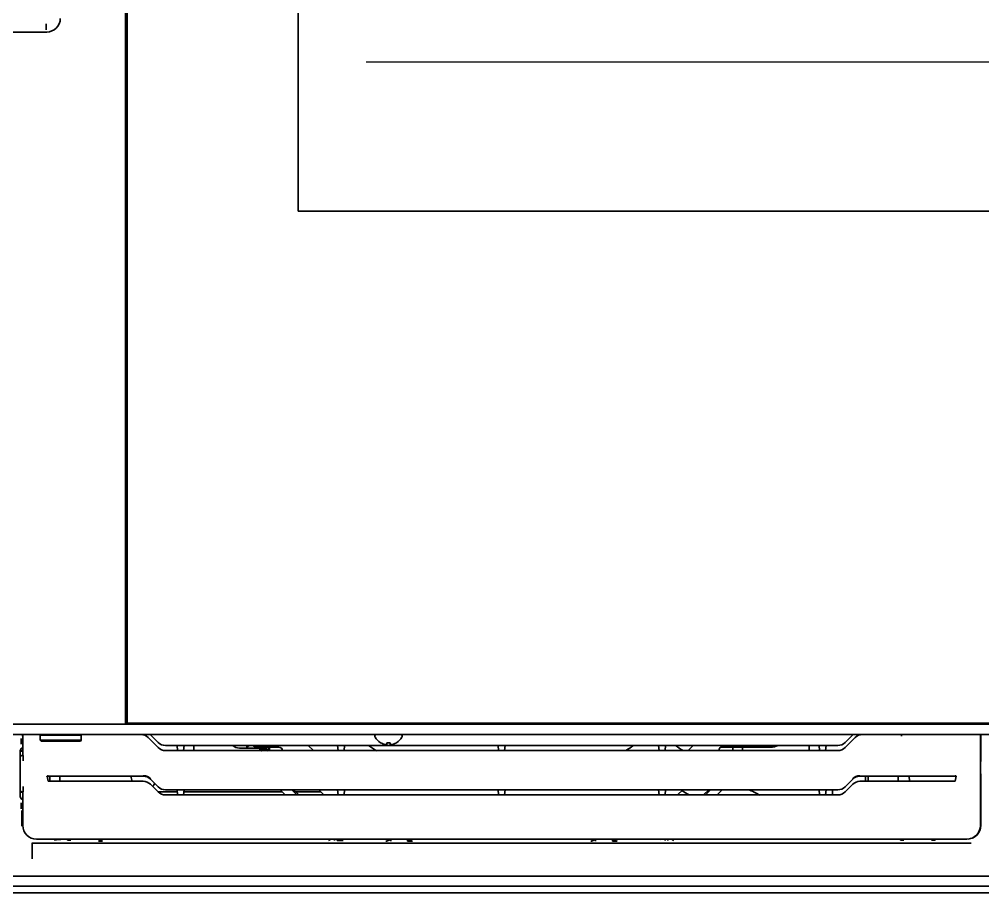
# Model space of a CAD drawing. Header units: inches. Extents: x 90 to 4161, y -506 to 3104.
# Drawn here: x 2417.8 to 2699.9, y 1200.4 to 1456.3 of the extents above; entities that cross this region are included whole.
import ezdxf

# ---------------------------------------------------------------- set-up
doc = ezdxf.new("R2010")
doc.units = ezdxf.units.IN
doc.layers.add('1', color=7, linetype='Continuous', true_color=0xffffff)
doc.layers.add('4', color=7, linetype='Continuous', true_color=0xffffff)

msp = doc.modelspace()

# ---------------------------------------------------------------- linework, layer by layer
at = {"color": 2}
msp.add_line((2519.39, 1443.76), (2732.39, 1443.76), dxfattribs=at)
at = {"layer": '1', "color": 7, "linetype": 'Continuous', "lineweight": 35}
for p, q in [((2448.89, 1933.26), (2448.89, 1249.76)), ((2449.39, 1933.01), (2449.39, 1250.01)), ((2499.39, 1833.01), (2499.39, 1400.01)), ((2378.79, 1452.51), (2425.78, 1452.51)), ((2499.39, 1400.01), (2752.39, 1400.01)), ((2449.39, 1250.01), (2802.39, 1250.01)), ((2449.89, 1250.01), (2449.89, 1249.76)), ((2450.29, 1249.76), (2450.29, 1250.01)), ((2510.29, 1249.76), (2510.29, 1250.01)), ((2253.89, 1249.76), (2433.06, 1249.76)), ((2433.06, 1249.76), (2253.89, 1249.76)), ((2433.06, 1249.76), (2434.48, 1249.76)), ((2434.48, 1249.76), (2433.06, 1249.76)), ((2434.48, 1249.76), (2448.23, 1249.76)), ((2448.23, 1249.76), (2434.48, 1249.76)), ((2448.23, 1249.76), (2448.94, 1249.76)), ((2448.94, 1249.76), (2802.84, 1249.76)), ((2253.89, 1246.76), (2433.06, 1246.76)), ((2418.82, 1246.76), (2418.82, 1241.01)), ((2424.14, 1246.76), (2423.89, 1246.51)), ((2423.89, 1246.51), (2435.89, 1246.51)), ((2423.89, 1246.51), (2423.89, 1245.01)), ((2435.89, 1245.01), (2423.89, 1245.01)), ((2423.89, 1245.01), (2424.14, 1244.76)), ((2435.64, 1244.76), (2424.14, 1244.76)), ((2434.48, 1246.76), (2433.06, 1246.76)), ((2434.48, 1246.76), (2448.23, 1246.76)), ((2435.89, 1246.51), (2435.64, 1246.76)), ((2435.64, 1244.76), (2435.89, 1245.01)), ((2453.36, 1246.72), (2435.68, 1246.72)), ((2435.89, 1245.01), (2435.89, 1246.51)), ((2440.04, 1246.72), (2440.04, 1246.76)), ((2448.94, 1246.76), (2448.23, 1246.76)), ((2448.94, 1246.76), (2802.84, 1246.76)), ((2458.44, 1242.89), (2455.49, 1245.84)), ((2458.44, 1244.39), (2456.19, 1246.63)), ((2521.89, 1246.36), (2521.89, 1246.16)), ((2529.89, 1246.16), (2529.89, 1246.36)), ((2661.84, 1246.63), (2659.59, 1244.39)), ((2662.55, 1245.84), (2659.59, 1242.89)), ((2676.17, 1246.72), (2664.67, 1246.72)), ((2671.04, 1246.72), (2671.04, 1246.76)), ((2671.44, 1246.76), (2671.44, 1246.72)), ((2675.11, 1246.72), (2675.11, 1246.76)), ((2699.22, 1220.06), (2699.22, 1246.76)), ((2418.82, 1241.86), (2418.03, 1241.86)), ((2418.05, 1241.95), (2418.82, 1241.95)), ((2463.74, 1243.51), (2460.56, 1243.51)), ((2464.14, 1242.01), (2460.56, 1242.01)), ((2466.29, 1243.51), (2463.74, 1243.51)), ((2464.14, 1242.01), (2463.99, 1243.47)), ((2465.89, 1242.01), (2464.14, 1242.01)), ((2466.04, 1243.47), (2465.89, 1242.01)), ((2511.14, 1242.01), (2465.89, 1242.01)), ((2510.74, 1243.51), (2466.29, 1243.51)), ((2493.82, 1242.97), (2487.5, 1242.97)), ((2502.39, 1243.51), (2503.89, 1242.01)), ((2513.29, 1243.51), (2510.74, 1243.51)), ((2511.14, 1242.01), (2510.99, 1243.47)), ((2512.89, 1242.01), (2511.14, 1242.01)), ((2513.04, 1243.47), (2512.89, 1242.01)), ((2558.14, 1242.01), (2512.89, 1242.01)), ((2557.74, 1243.51), (2513.29, 1243.51)), ((2523.59, 1244.28), (2523.59, 1244.32)), ((2528.19, 1244.32), (2528.19, 1244.28)), ((2560.29, 1243.51), (2557.74, 1243.51)), ((2558.14, 1242.01), (2557.99, 1243.47)), ((2559.89, 1242.01), (2558.14, 1242.01)), ((2560.04, 1243.47), (2559.89, 1242.01)), ((2605.14, 1242.01), (2559.89, 1242.01)), ((2604.74, 1243.51), (2560.29, 1243.51)), ((2595.89, 1242.01), (2595.89, 1242.31)), ((2607.29, 1243.51), (2604.74, 1243.51)), ((2605.14, 1242.01), (2604.99, 1243.47)), ((2606.89, 1242.01), (2605.14, 1242.01)), ((2607.04, 1243.47), (2606.89, 1242.01)), ((2652.14, 1242.01), (2606.89, 1242.01)), ((2651.74, 1243.51), (2607.29, 1243.51)), ((2613.65, 1242.01), (2615.15, 1243.51)), ((2622.73, 1242.01), (2622.73, 1242.47)), ((2623.23, 1242.97), (2637.73, 1242.97)), ((2654.29, 1243.51), (2651.74, 1243.51)), ((2652.14, 1242.01), (2651.99, 1243.47)), ((2653.89, 1242.01), (2652.14, 1242.01)), ((2654.04, 1243.47), (2653.89, 1242.01)), ((2657.47, 1242.01), (2653.89, 1242.01)), ((2657.47, 1243.51), (2654.29, 1243.51)), ((2417.99, 1240.51), (2418.33, 1240.51)), ((2426.18, 1233.09), (2425.89, 1234.47)), ((2454.07, 1234.51), (2425.93, 1234.51)), ((2458.44, 1231.39), (2456.19, 1233.63)), ((2661.84, 1233.63), (2659.59, 1231.39)), ((2692.11, 1234.51), (2663.96, 1234.51)), ((2665.61, 1234.51), (2665.61, 1233.01)), ((2666.41, 1234.51), (2666.41, 1233.01)), ((2675.11, 1233.01), (2675.11, 1234.51)), ((2678.45, 1233.01), (2678.42, 1234.51)), ((2692.14, 1234.47), (2691.85, 1233.09)), ((2454.07, 1233.01), (2426.68, 1233.01)), ((2458.44, 1229.89), (2456.19, 1232.13)), ((2463.74, 1230.51), (2460.56, 1230.51)), ((2466.29, 1230.51), (2463.74, 1230.51)), ((2464.14, 1229.01), (2463.99, 1230.47)), ((2466.04, 1230.47), (2465.89, 1229.01)), ((2510.74, 1230.51), (2466.29, 1230.51)), ((2505.49, 1230.51), (2506.99, 1229.01)), ((2513.29, 1230.51), (2510.74, 1230.51)), ((2511.14, 1229.01), (2510.99, 1230.47)), ((2513.04, 1230.47), (2512.89, 1229.01)), ((2557.74, 1230.51), (2513.29, 1230.51)), ((2515.6, 1230.51), (2515.59, 1230.51)), ((2515.6, 1230.51), (2557.76, 1230.51)), ((2523.47, 1230.51), (2523.47, 1230.51)), ((2524.39, 1230.51), (2524.39, 1230.51)), ((2560.29, 1230.51), (2557.74, 1230.51)), ((2558.14, 1229.01), (2557.99, 1230.47)), ((2560.04, 1230.47), (2559.89, 1229.01)), ((2560.27, 1230.51), (2601.94, 1230.51)), ((2604.74, 1230.51), (2560.29, 1230.51)), ((2571.95, 1230.51), (2571.95, 1230.51)), ((2595.89, 1230.51), (2595.89, 1230.51)), ((2601.95, 1230.51), (2601.94, 1230.51)), ((2607.29, 1230.51), (2604.74, 1230.51)), ((2605.14, 1229.01), (2604.99, 1230.47)), ((2607.04, 1230.47), (2606.89, 1229.01)), ((2651.74, 1230.51), (2607.29, 1230.51)), ((2610.55, 1229.01), (2612.05, 1230.51)), ((2654.29, 1230.51), (2651.74, 1230.51)), ((2652.14, 1229.01), (2651.99, 1230.47)), ((2654.04, 1230.47), (2653.89, 1229.01)), ((2657.47, 1230.51), (2654.29, 1230.51)), ((2655.89, 1230.51), (2655.89, 1229.01)), ((2661.84, 1232.13), (2659.59, 1229.89)), ((2691.35, 1233.01), (2663.96, 1233.01)), ((2418.33, 1230.01), (2417.99, 1230.01)), ((2417.99, 1229.86), (2418.67, 1229.86)), ((2418.82, 1229.51), (2418.82, 1220.06)), ((2458.38, 1229.95), (2464.04, 1229.95)), ((2464.14, 1229.01), (2460.56, 1229.01)), ((2465.89, 1229.01), (2464.14, 1229.01)), ((2511.14, 1229.01), (2465.89, 1229.01)), ((2465.99, 1229.95), (2477.64, 1229.95)), ((2477.64, 1229.95), (2494.74, 1229.95)), ((2498.67, 1229.95), (2506.06, 1229.95)), ((2512.89, 1229.01), (2511.14, 1229.01)), ((2558.14, 1229.01), (2512.89, 1229.01)), ((2559.89, 1229.01), (2558.14, 1229.01)), ((2605.14, 1229.01), (2559.89, 1229.01)), ((2606.89, 1229.01), (2605.14, 1229.01)), ((2652.14, 1229.01), (2606.89, 1229.01)), ((2653.89, 1229.01), (2652.14, 1229.01)), ((2657.47, 1229.01), (2653.89, 1229.01)), ((2699.21, 1227.26), (2699.33, 1227.26)), ((2422.82, 1216.06), (2695.22, 1216.06)), ((2940.39, 1202.26), (2311.39, 1202.26)), ((2934.39, 1200.36), (2317.39, 1200.36))]:
    msp.add_line(p, q, dxfattribs=at)
for centre, radius, start, end in [((2454.07, 1244.51), 3, 45, 48.5909), ((2460.56, 1246.51), 3, 225, 270), ((2522.29, 1246.36), 0.4, 90, 180), ((2522.29, 1246.16), 0.4, 180, 210.3012), ((2526.09, 1248.38), 4.8, 210.3012, 238.6273), ((2525.69, 1248.38), 4.8, 301.3727, 329.6988), ((2529.49, 1246.36), 0.4, 0, 90), ((2529.49, 1246.16), 0.4, 329.6988, 0), ((2657.47, 1246.51), 3, 270, 315), ((2663.96, 1244.51), 3, 131.4091, 135), ((2460.56, 1245.01), 3, 225, 270), ((2487.5, 1244.97), 2, 226.8886, 270), ((2493.82, 1241.97), 1, 2.2894, 90), ((2623.23, 1242.47), 0.5, 90, 180), ((2637.73, 1247.97), 5, 270, 296.8791), ((2657.47, 1245.01), 3, 270, 315), ((2418.32, 1241.01), 0.5, 270, 0), ((2454.07, 1231.51), 3.14, 45, 90), ((2454.07, 1231.51), 3, 45, 90), ((2663.96, 1231.51), 3.14, 90, 135), ((2663.96, 1231.51), 3, 90, 135), ((2454.07, 1230.01), 3, 45, 90), ((2460.56, 1233.51), 3, 225, 270), ((2657.47, 1233.51), 3, 270, 315), ((2663.96, 1230.01), 3, 90, 135), ((2418.32, 1229.51), 0.5, 0, 90), ((2460.56, 1232.01), 3, 225, 270), ((2657.47, 1232.01), 3, 270, 315)]:
    msp.add_arc(centre, radius, start, end, dxfattribs=at)
for centre, major_axis, ratio, start_param, end_param in [((2425.77, 1456.52), (-2.84, 2.84), 0.997265, 2.357564, 3.925621), ((2453.37, 1243.71), (1.2, -2.76), 0.995478, 1.946992, 2.7325), ((2664.66, 1243.71), (-1.2, -2.76), 0.995478, 3.550685, 4.336194), ((2676.16, 1246.27), (0, 0.5), 0.017455, 4.712389, 6.195919), ((2463.74, 1243.47), (0.25, 0), 0.166667, 0.017453, 1.570796), ((2466.29, 1243.47), (0.25, 0), 0.166667, 1.570796, 3.124139), ((2510.74, 1243.47), (0.25, 0), 0.166667, 0.017453, 1.570796), ((2513.29, 1243.47), (0.25, 0), 0.166667, 1.570796, 3.124139), ((2558.82, 1253.51), (44.84, 0), 0.444209, 3.667605, 3.764417), ((2557.74, 1243.47), (0.25, 0), 0.166667, 0.017453, 1.570796), ((2560.29, 1243.47), (0.25, 0), 0.166667, 1.570796, 3.124139), ((2558.82, 1253.51), (44.84, 0), 0.444209, 5.667639, 5.757173), ((2604.74, 1243.47), (0.25, 0), 0.166667, 0.017453, 1.570796), ((2607.29, 1243.47), (0.25, 0), 0.166667, 1.570796, 3.124139), ((2651.74, 1243.47), (0.25, 0), 0.166667, 0.017453, 1.570796), ((2654.29, 1243.47), (0.25, 0), 0.166667, 1.570796, 3.124139), ((2418.83, 1239.01), (0, 2), 0.017455, 4.712389, 6.283185), ((2426.68, 1233.09), (0.5, 0), 0.166667, 3.176499, 4.712389), ((2454.25, 1235.86), (0, 6), 0.642788, 1.797678, 2.065695), ((2691.35, 1233.09), (0.5, 0), 0.166667, 4.712389, 6.248279), ((2418.83, 1231.51), (0, 2), 0.017455, 3.141593, 4.712389), ((2454.25, 1235.86), (0, 6), 0.642788, 3.888899, 4.10184), ((2463.74, 1230.47), (0.25, 0), 0.166667, 0.017453, 1.570796), ((2466.29, 1230.47), (0.25, 0), 0.166667, 1.570796, 3.124139), ((2510.74, 1230.47), (0.25, 0), 0.166667, 0.017453, 1.570796), ((2513.29, 1230.47), (0.25, 0), 0.166667, 1.570796, 3.124139), ((2557.74, 1230.47), (0.25, 0), 0.166667, 0.017453, 1.570796), ((2560.29, 1230.47), (0.25, 0), 0.166667, 1.570796, 3.124139), ((2604.74, 1230.47), (0.25, 0), 0.166667, 0.017453, 1.570796), ((2607.29, 1230.47), (0.25, 0), 0.166667, 1.570796, 3.124139), ((2651.74, 1230.47), (0.25, 0), 0.166667, 0.017453, 1.570796), ((2654.29, 1230.47), (0.25, 0), 0.166667, 1.570796, 3.124139), ((2422.82, 1220.06), (2.83, 2.83), 0.999848, 2.356347, 3.926839), ((2695.22, 1220.06), (-2.83, 2.83), 0.999848, 2.356347, 3.926839)]:
    msp.add_ellipse(centre, major_axis=major_axis, ratio=ratio, start_param=start_param, end_param=end_param, dxfattribs=at)
for points, knots in [([(2425.67, 1454.9), (2425.67, 1454.82), (2425.68, 1454.75), (2425.68, 1454.6), (2425.68, 1454.53), (2425.68, 1454.46)], [0, 0, 0, 0, 0.5, 0.5, 1, 1, 1, 1]), ([(2523.59, 1244.32), (2523.79, 1244.19), (2524, 1244.08), (2524.33, 1243.95), (2524.44, 1243.9), (2524.66, 1243.83), (2524.78, 1243.8), (2524.89, 1243.77)], [0, 0, 0, 0, 0.5, 0.5, 0.75, 0.75, 1, 1, 1, 1]), ([(2526.39, 1244.32), (2526.39, 1244.19), (2526.39, 1244.08), (2526.39, 1243.95), (2526.39, 1243.9), (2526.39, 1243.83), (2526.39, 1243.8), (2526.39, 1243.77)], [0, 0, 0, 0, 0.5, 0.5, 0.75, 0.75, 1, 1, 1, 1]), ([(2426.21, 1234.65), (2426.21, 1234.65), (2426.21, 1234.65), (2426.2, 1234.65), (2426.19, 1234.65), (2426.17, 1234.64), (2426.14, 1234.64), (2426.12, 1234.63), (2426.09, 1234.63), (2426.08, 1234.62), (2426.05, 1234.61), (2426.03, 1234.6), (2426, 1234.58), (2425.99, 1234.57), (2425.97, 1234.56), (2425.96, 1234.55), (2425.93, 1234.52), (2425.91, 1234.5), (2425.89, 1234.47), (2425.88, 1234.46), (2425.87, 1234.44), (2425.86, 1234.42), (2425.85, 1234.39), (2425.85, 1234.37), (2425.84, 1234.36), (2425.84, 1234.33), (2425.84, 1234.32), (2425.83, 1234.3), (2425.83, 1234.29), (2425.83, 1234.28), (2425.83, 1234.28), (2425.83, 1234.28), (2425.83, 1234.27)], [0, 0, 0, 0, 0.015625, 0.015625, 0.03125, 0.0625, 0.125, 0.1875, 0.1875, 0.25, 0.25, 0.375, 0.375, 0.4375, 0.4375, 0.5, 0.5, 0.625, 0.625, 0.6875, 0.6875, 0.75, 0.8125, 0.8125, 0.875, 0.875, 0.9375, 0.9375, 0.96875, 0.984375, 0.984375, 1, 1, 1, 1]), ([(2692.2, 1234.27), (2692.2, 1234.28), (2692.2, 1234.28), (2692.2, 1234.28), (2692.2, 1234.29), (2692.2, 1234.32), (2692.19, 1234.35), (2692.19, 1234.37), (2692.18, 1234.39), (2692.17, 1234.41), (2692.16, 1234.44), (2692.15, 1234.46), (2692.13, 1234.49), (2692.12, 1234.5), (2692.1, 1234.52), (2692.09, 1234.53), (2692.07, 1234.56), (2692.05, 1234.57), (2692.01, 1234.6), (2691.98, 1234.61), (2691.95, 1234.62), (2691.94, 1234.63), (2691.91, 1234.63), (2691.9, 1234.64), (2691.88, 1234.64), (2691.87, 1234.64), (2691.85, 1234.64), (2691.84, 1234.65), (2691.83, 1234.65), (2691.82, 1234.65), (2691.82, 1234.65), (2691.82, 1234.65)], [0, 0, 0, 0, 0.015625, 0.015625, 0.03125, 0.0625, 0.125, 0.1875, 0.1875, 0.25, 0.25, 0.375, 0.375, 0.4375, 0.4375, 0.5, 0.5, 0.625, 0.625, 0.75, 0.75, 0.8125, 0.8125, 0.875, 0.875, 0.9375, 0.9375, 0.96875, 0.984375, 0.984375, 1, 1, 1, 1])]:
    msp.add_open_spline(points, degree=3, knots=knots, dxfattribs=at)
for points, degree in [([(2425.68, 1454.46), (2425.68, 1453.15)], 1), ([(2524.89, 1243.77), (2524.91, 1243.76), (2524.96, 1243.76), (2525.03, 1243.75), (2525.11, 1243.75), (2525.18, 1243.75), (2525.25, 1243.75), (2525.32, 1243.76), (2525.37, 1243.76), (2525.39, 1243.77)], 3), ([(2525.39, 1243.77), (2525.39, 1243.78), (2525.39, 1243.81), (2525.39, 1243.86), (2525.39, 1243.92), (2525.39, 1243.98), (2525.39, 1244.04), (2525.39, 1244.12), (2525.39, 1244.21), (2525.39, 1244.28), (2525.39, 1244.32)], 3), ([(2525.39, 1244.32), (2525.56, 1244.29), (2525.89, 1244.27), (2526.22, 1244.29), (2526.39, 1244.32)], 3), ([(2526.39, 1243.77), (2526.42, 1243.76), (2526.47, 1243.76), (2526.54, 1243.75), (2526.61, 1243.75), (2526.68, 1243.75), (2526.75, 1243.75), (2526.82, 1243.76), (2526.87, 1243.76), (2526.89, 1243.77)], 3), ([(2526.89, 1243.77), (2526.95, 1243.78), (2527.05, 1243.81), (2527.21, 1243.86), (2527.37, 1243.92), (2527.53, 1243.98), (2527.68, 1244.04), (2527.84, 1244.12), (2528, 1244.21), (2528.13, 1244.28), (2528.19, 1244.32)], 3), ([(2612.14, 1242), (2611.41, 1242.48), (2610.69, 1242.96), (2609.97, 1243.45)], 3), ([(2611.84, 1230.29), (2612.52, 1229.86), (2613.21, 1229.44), (2613.9, 1229.01)], 3), ([(2634.66, 1228.98), (2633.68, 1229.46), (2632.7, 1229.95), (2631.73, 1230.44)], 3)]:
    msp.add_open_spline(points, degree=degree, dxfattribs=at)
at = {"layer": '4', "color": 7, "linetype": 'Continuous', "lineweight": 35}
for p, q in [((2418.7, 1246.76), (2418.7, 1246.5)), ((2449.12, 1246.76), (2449.12, 1246.72)), ((2668.91, 1246.72), (2668.91, 1246.76)), ((2699.33, 1238.9), (2699.33, 1246.76)), ((2418.28, 1242.66), (2418.05, 1241.95)), ((2468.91, 1242.01), (2468.91, 1243.51)), ((2482.26, 1242.76), (2487.75, 1242.76)), ((2488.25, 1242.26), (2488.25, 1242.01)), ((2491.03, 1242.97), (2491.03, 1242.01)), ((2626.75, 1242.01), (2626.75, 1242.97)), ((2629.53, 1242.01), (2629.53, 1242.97)), ((2649.12, 1243.51), (2649.12, 1242.01)), ((2417.99, 1230.56), (2417.99, 1239.96)), ((2426.7, 1233.01), (2426.7, 1234.51)), ((2429.63, 1234.51), (2429.63, 1233.01)), ((2699.33, 1220.07), (2699.33, 1235.12)), ((2495.67, 1229.01), (2494.17, 1230.51)), ((2497.59, 1230.51), (2499.09, 1229.01)), ((2499.61, 1229.01), (2498.11, 1230.51)), ((2619.67, 1230.51), (2618.17, 1229.01)), ((2618.69, 1229.01), (2620.19, 1230.51)), ((2623.61, 1230.51), (2622.11, 1229.01)), ((2418.05, 1228.57), (2418.28, 1227.87)), ((2418.53, 1219.9), (2418.53, 1224.46)), ((2421.51, 1214.59), (2421.51, 1211.04)), ((2421.53, 1214.9), (2696.51, 1214.9)), ((2431.86, 1215.76), (2431.86, 1216.06)), ((2441.92, 1216.06), (2441.92, 1215.76)), ((2510.1, 1216.06), (2510.1, 1215.66)), ((2510.88, 1216.06), (2510.88, 1215.66)), ((2512.04, 1216.06), (2512.25, 1215.85)), ((2526.54, 1215.96), (2526.54, 1215.46)), ((2531.49, 1215.96), (2531.49, 1215.46)), ((2586.54, 1215.46), (2586.54, 1215.96)), ((2591.49, 1215.46), (2591.49, 1215.96)), ((2605.53, 1215.85), (2605.74, 1216.06)), ((2606.9, 1216.06), (2606.9, 1215.66)), ((2607.68, 1216.06), (2607.68, 1215.66)), ((2675.83, 1215.79), (2675.83, 1216.06)), ((2685.95, 1216.06), (2685.95, 1215.79)), ((2313.14, 1205.26), (2938.64, 1205.26))]:
    msp.add_line(p, q, dxfattribs=at)
for centre, major_axis, ratio, start_param, end_param in [((2418.34, 1243.85), (0, 1.75), 0.034921, 0.087266, 1.570796), ((2419.45, 1246.5), (0.279, 0.7), 0.995592, 1.95209, 2.513689), ((2418.06, 1239.96), (0, 2), 0.034921, 0.10472, 1.570796), ((2419.03, 1242.65), (0.75, 0), 0.105104, 1.863143, 3.106686), ((2482.26, 1245.76), (-2.12, -2.12), 0.998783, 0.060674, 0.784789), ((2484.19, 1243.98), (0.291, 0.962), 0.939005, 3.453387, 4.504847), ((2487.75, 1242.26), (-0.354, -0.354), 0.998783, 2.356803, 3.926382), ((2487.98, 1242.53), (0.496, -0.065), 0.965919, 0.13524, 1.300613), ((2488.52, 1243.47), (0, 1.5), 0.034921, 2.249931, 3.054326), ((2490.76, 1243.47), (0, 1.5), 0.034921, 3.228859, 4.373889), ((2698.83, 1238.9), (-0.354, 0.354), 0.998783, 3.233805, 3.926382), ((2698.83, 1235.12), (0.354, 0.354), 0.998783, 5.498396, 6.190973), ((2418.06, 1230.56), (0, 2), 0.034921, 1.570796, 3.036873), ((2419.03, 1227.87), (0.75, 0), 0.105104, 3.176499, 4.420042), ((2418.34, 1226.68), (0, 1.75), 0.034921, 1.570796, 3.054326), ((2695.33, 1220.07), (-2.83, 2.83), 0.998783, 2.425448, 3.926382), ((2427.93, 1215.97), (2, 0), 0.034921, 4.712389, 6.248279), ((2440.93, 1215.51), (1.25, 0), 0.034921, 4.712389, 6.248279), ((2508.29, 1216.2), (-0.191, -0.462), 0.995862, 0.394167, 1.674009), ((2510.84, 1215.71), (-1.77, 0), 0.024678, 1.595499, 3.131389), ((2609.49, 1216.2), (0.191, -0.462), 0.995862, 4.609177, 5.889018)]:
    msp.add_ellipse(centre, major_axis=major_axis, ratio=ratio, start_param=start_param, end_param=end_param, dxfattribs=at)
for points, knots in [([(2488.89, 1242.97), (2488.89, 1242.97), (2488.89, 1242.97), (2488.88, 1242.96), (2488.88, 1242.96), (2488.87, 1242.95), (2488.86, 1242.94), (2488.85, 1242.94), (2488.85, 1242.93), (2488.84, 1242.92), (2488.83, 1242.91), (2488.83, 1242.91), (2488.82, 1242.9), (2488.81, 1242.89), (2488.8, 1242.89), (2488.8, 1242.88), (2488.79, 1242.87), (2488.78, 1242.87), (2488.77, 1242.86), (2488.77, 1242.85), (2488.76, 1242.85), (2488.74, 1242.83), (2488.72, 1242.81), (2488.7, 1242.79), (2488.67, 1242.76), (2488.64, 1242.73), (2488.62, 1242.71), (2488.59, 1242.68), (2488.57, 1242.65), (2488.55, 1242.63), (2488.54, 1242.62), (2488.53, 1242.61), (2488.53, 1242.6), (2488.52, 1242.59), (2488.52, 1242.58), (2488.51, 1242.58), (2488.51, 1242.57), (2488.5, 1242.56), (2488.5, 1242.56), (2488.5, 1242.55), (2488.49, 1242.55), (2488.49, 1242.54), (2488.49, 1242.54), (2488.49, 1242.54), (2488.49, 1242.53), (2488.49, 1242.53), (2488.48, 1242.53), (2488.48, 1242.53), (2488.48, 1242.53), (2488.48, 1242.52), (2488.48, 1242.52), (2488.48, 1242.52), (2488.48, 1242.52), (2488.48, 1242.52), (2488.48, 1242.52), (2488.48, 1242.52), (2488.48, 1242.52), (2488.48, 1242.53), (2488.48, 1242.53), (2488.48, 1242.53), (2488.48, 1242.53), (2488.48, 1242.53)], [0, 0, 0, 0, 0.003801, 0.013771, 0.023792, 0.033868, 0.044001, 0.054195, 0.064452, 0.074776, 0.08517, 0.095636, 0.106177, 0.116796, 0.127497, 0.138281, 0.149153, 0.160114, 0.171169, 0.182319, 0.193568, 0.204919, 0.24525, 0.288138, 0.333652, 0.38185, 0.432789, 0.486526, 0.54313, 0.602678, 0.627146, 0.650768, 0.67355, 0.695498, 0.716618, 0.736919, 0.756406, 0.775088, 0.792971, 0.810064, 0.826372, 0.841904, 0.856667, 0.870667, 0.883911, 0.896406, 0.908159, 0.919177, 0.929465, 0.939032, 0.947883, 0.956027, 0.963472, 0.970228, 0.976307, 0.981723, 0.986496, 0.990656, 0.994244, 0.997324, 1, 1, 1, 1]), ([(2488.62, 1241.81), (2488.62, 1241.81), (2488.62, 1241.82), (2488.62, 1241.84), (2488.62, 1241.85), (2488.63, 1241.87), (2488.63, 1241.88), (2488.63, 1241.9), (2488.63, 1241.91), (2488.64, 1241.93), (2488.64, 1241.95), (2488.64, 1241.96), (2488.65, 1241.98), (2488.65, 1241.99), (2488.66, 1242.01), (2488.66, 1242.02), (2488.67, 1242.04), (2488.67, 1242.05), (2488.68, 1242.07), (2488.68, 1242.08), (2488.69, 1242.1), (2488.69, 1242.11), (2488.7, 1242.13), (2488.71, 1242.14), (2488.71, 1242.15), (2488.72, 1242.17), (2488.73, 1242.18), (2488.74, 1242.2), (2488.74, 1242.21), (2488.75, 1242.23), (2488.76, 1242.24), (2488.77, 1242.25), (2488.78, 1242.27), (2488.79, 1242.28), (2488.79, 1242.3), (2488.8, 1242.31), (2488.81, 1242.32), (2488.82, 1242.34), (2488.83, 1242.35), (2488.84, 1242.36), (2488.86, 1242.38), (2488.87, 1242.39), (2488.88, 1242.4), (2488.89, 1242.41), (2488.9, 1242.43), (2488.91, 1242.44), (2488.92, 1242.45), (2488.94, 1242.46), (2488.95, 1242.47), (2488.96, 1242.48), (2488.97, 1242.5), (2488.99, 1242.51), (2489, 1242.52), (2489.01, 1242.53), (2489.03, 1242.54), (2489.04, 1242.55), (2489.06, 1242.56), (2489.07, 1242.57), (2489.09, 1242.58), (2489.11, 1242.59), (2489.13, 1242.6), (2489.14, 1242.62), (2489.16, 1242.63), (2489.18, 1242.64), (2489.2, 1242.65), (2489.22, 1242.66), (2489.25, 1242.66), (2489.27, 1242.67), (2489.29, 1242.68), (2489.31, 1242.69), (2489.34, 1242.7), (2489.36, 1242.7), (2489.39, 1242.71), (2489.41, 1242.72), (2489.44, 1242.72), (2489.47, 1242.73), (2489.49, 1242.73), (2489.52, 1242.74), (2489.55, 1242.74), (2489.58, 1242.74), (2489.6, 1242.74), (2489.61, 1242.74)], [0, 0, 0, 0, 0.010056, 0.020142, 0.030258, 0.040404, 0.05058, 0.060785, 0.071022, 0.081288, 0.091585, 0.101913, 0.112272, 0.122662, 0.133083, 0.143536, 0.154019, 0.164534, 0.175081, 0.18566, 0.196271, 0.206913, 0.217588, 0.228296, 0.239035, 0.249807, 0.260612, 0.27145, 0.28232, 0.293224, 0.30416, 0.31513, 0.326134, 0.33717, 0.348241, 0.359345, 0.370483, 0.381655, 0.39286, 0.4041, 0.415375, 0.426683, 0.438026, 0.449404, 0.460816, 0.472263, 0.483745, 0.495262, 0.505713, 0.516467, 0.527522, 0.53888, 0.55054, 0.562502, 0.574767, 0.587335, 0.600205, 0.613377, 0.626853, 0.640631, 0.654712, 0.669096, 0.683784, 0.698774, 0.714067, 0.729663, 0.745562, 0.761765, 0.778271, 0.79508, 0.812192, 0.829607, 0.847326, 0.865349, 0.883674, 0.902303, 0.921236, 0.940471, 0.960011, 0.979854, 1, 1, 1, 1]), ([(2489.38, 1242.01), (2489.39, 1242.17), (2489.42, 1242.31), (2489.49, 1242.6), (2489.55, 1242.72), (2489.61, 1242.74)], [0, 0, 0, 0, 0.387278, 0.387278, 1, 1, 1, 1]), ([(2490.66, 1241.81), (2490.64, 1242.06), (2490.53, 1242.29), (2490.16, 1242.63), (2489.92, 1242.74), (2489.68, 1242.74)], [0, 0, 0, 0, 0.499588, 0.499588, 1, 1, 1, 1]), ([(2489.9, 1242.01), (2489.9, 1242.02), (2489.9, 1242.02), (2489.9, 1242.04), (2489.9, 1242.05), (2489.9, 1242.07), (2489.89, 1242.08), (2489.89, 1242.1), (2489.89, 1242.11), (2489.89, 1242.13), (2489.89, 1242.14), (2489.89, 1242.16), (2489.88, 1242.17), (2489.88, 1242.19), (2489.88, 1242.2), (2489.88, 1242.22), (2489.88, 1242.23), (2489.87, 1242.24), (2489.87, 1242.26), (2489.87, 1242.27), (2489.87, 1242.29), (2489.86, 1242.3), (2489.86, 1242.31), (2489.86, 1242.33), (2489.86, 1242.34), (2489.85, 1242.36), (2489.85, 1242.37), (2489.85, 1242.38), (2489.84, 1242.4), (2489.84, 1242.41), (2489.84, 1242.42), (2489.84, 1242.43), (2489.83, 1242.44), (2489.83, 1242.46), (2489.83, 1242.47), (2489.82, 1242.48), (2489.82, 1242.49), (2489.82, 1242.5), (2489.81, 1242.51), (2489.81, 1242.53), (2489.8, 1242.54), (2489.8, 1242.55), (2489.8, 1242.56), (2489.79, 1242.57), (2489.79, 1242.59), (2489.78, 1242.6), (2489.78, 1242.61), (2489.77, 1242.62), (2489.77, 1242.63), (2489.76, 1242.64), (2489.76, 1242.65), (2489.75, 1242.66), (2489.75, 1242.67), (2489.74, 1242.68), (2489.73, 1242.69), (2489.73, 1242.7), (2489.72, 1242.71), (2489.72, 1242.71), (2489.71, 1242.72), (2489.7, 1242.72), (2489.7, 1242.73), (2489.69, 1242.73), (2489.68, 1242.74), (2489.68, 1242.74), (2489.68, 1242.74)], [0, 0, 0, 0, 0.00512, 0.018095, 0.03111, 0.044164, 0.057258, 0.070392, 0.083565, 0.096779, 0.110032, 0.123326, 0.136661, 0.150036, 0.163451, 0.176908, 0.190406, 0.203944, 0.217524, 0.231146, 0.244809, 0.258514, 0.27226, 0.286049, 0.299879, 0.313752, 0.327667, 0.341625, 0.355625, 0.369668, 0.383754, 0.396514, 0.409643, 0.423141, 0.437008, 0.451244, 0.46585, 0.480824, 0.496168, 0.511881, 0.527964, 0.544417, 0.561239, 0.578431, 0.595993, 0.613924, 0.632226, 0.650898, 0.66994, 0.689351, 0.709133, 0.729286, 0.749808, 0.770701, 0.791964, 0.813597, 0.835601, 0.857975, 0.88072, 0.903835, 0.92732, 0.951176, 0.975403, 1, 1, 1, 1]), ([(2421.53, 1214.9), (2421.52, 1214.9), (2421.52, 1214.89), (2421.52, 1214.86), (2421.52, 1214.84), (2421.52, 1214.79), (2421.52, 1214.75), (2421.51, 1214.68), (2421.51, 1214.64), (2421.51, 1214.59)], [0, 0, 0, 0, 0.25, 0.25, 0.5, 0.5, 0.75, 0.75, 1, 1, 1, 1]), ([(2431.86, 1215.76), (2431.86, 1215.76), (2431.87, 1215.76), (2431.9, 1215.75), (2431.92, 1215.75), (2431.97, 1215.75), (2432, 1215.75), (2432.07, 1215.74), (2432.12, 1215.74), (2432.21, 1215.74), (2432.26, 1215.74), (2432.37, 1215.73), (2432.42, 1215.73), (2432.54, 1215.73), (2432.6, 1215.73), (2432.73, 1215.72), (2432.79, 1215.72), (2432.86, 1215.72)], [0, 0, 0, 0, 0.125, 0.125, 0.25, 0.25, 0.375, 0.375, 0.5, 0.5, 0.625, 0.625, 0.75, 0.75, 0.875, 0.875, 1, 1, 1, 1]), ([(2440.93, 1215.72), (2440.99, 1215.72), (2441.05, 1215.72), (2441.18, 1215.73), (2441.24, 1215.73), (2441.36, 1215.73), (2441.42, 1215.73), (2441.52, 1215.74), (2441.57, 1215.74), (2441.67, 1215.74), (2441.71, 1215.74), (2441.78, 1215.75), (2441.81, 1215.75), (2441.86, 1215.75), (2441.89, 1215.75), (2441.91, 1215.76), (2441.92, 1215.76), (2441.92, 1215.76)], [0, 0, 0, 0, 0.125, 0.125, 0.25, 0.25, 0.375, 0.375, 0.5, 0.5, 0.625, 0.625, 0.75, 0.75, 0.875, 0.875, 1, 1, 1, 1]), ([(2525.14, 1215.49), (2525.14, 1215.49), (2525.16, 1215.49), (2525.17, 1215.5), (2525.19, 1215.5), (2525.21, 1215.5), (2525.22, 1215.5), (2525.24, 1215.5), (2525.26, 1215.5), (2525.28, 1215.5), (2525.29, 1215.51), (2525.31, 1215.51), (2525.33, 1215.51), (2525.35, 1215.52), (2525.36, 1215.52), (2525.38, 1215.52), (2525.4, 1215.53), (2525.42, 1215.53), (2525.44, 1215.54), (2525.46, 1215.55), (2525.48, 1215.55), (2525.49, 1215.56), (2525.51, 1215.57), (2525.53, 1215.57), (2525.55, 1215.58), (2525.57, 1215.59), (2525.59, 1215.6), (2525.61, 1215.61), (2525.62, 1215.62), (2525.64, 1215.63), (2525.66, 1215.64), (2525.68, 1215.65), (2525.7, 1215.67), (2525.72, 1215.68), (2525.73, 1215.69), (2525.75, 1215.7), (2525.77, 1215.72), (2525.79, 1215.73), (2525.8, 1215.75), (2525.82, 1215.76), (2525.84, 1215.78), (2525.85, 1215.79), (2525.87, 1215.81), (2525.88, 1215.83), (2525.9, 1215.84), (2525.91, 1215.86), (2525.93, 1215.88), (2525.94, 1215.9), (2525.96, 1215.92), (2525.97, 1215.94), (2525.98, 1215.96), (2525.99, 1215.98), (2526.01, 1216), (2526.02, 1216.02), (2526.03, 1216.04), (2526.04, 1216.05), (2526.04, 1216.06)], [0, 0, 0, 0, 0.014625, 0.029416, 0.044374, 0.059497, 0.074788, 0.090246, 0.105871, 0.121664, 0.137625, 0.153753, 0.170048, 0.18651, 0.203139, 0.219934, 0.236893, 0.254017, 0.271304, 0.288753, 0.306363, 0.324131, 0.342058, 0.36014, 0.378375, 0.396763, 0.4153, 0.433983, 0.452811, 0.47178, 0.490888, 0.510131, 0.529505, 0.549009, 0.568637, 0.588385, 0.608251, 0.62823, 0.648316, 0.668507, 0.688797, 0.709181, 0.729654, 0.750212, 0.770849, 0.79156, 0.812339, 0.833181, 0.85408, 0.87503, 0.896026, 0.917061, 0.938129, 0.959225, 0.980343, 1, 1, 1, 1]), ([(2525.14, 1215.49), (2525.15, 1215.49), (2525.16, 1215.49), (2525.18, 1215.49), (2525.19, 1215.5), (2525.21, 1215.5), (2525.23, 1215.5), (2525.25, 1215.5), (2525.26, 1215.5), (2525.28, 1215.5), (2525.3, 1215.5), (2525.31, 1215.5), (2525.33, 1215.51), (2525.34, 1215.51), (2525.36, 1215.51), (2525.37, 1215.51), (2525.39, 1215.51), (2525.4, 1215.52), (2525.42, 1215.52), (2525.43, 1215.52), (2525.44, 1215.53), (2525.46, 1215.53), (2525.47, 1215.53), (2525.48, 1215.53), (2525.5, 1215.54), (2525.51, 1215.54), (2525.52, 1215.54), (2525.53, 1215.55), (2525.54, 1215.55), (2525.56, 1215.55), (2525.57, 1215.56), (2525.58, 1215.56), (2525.59, 1215.56), (2525.6, 1215.57), (2525.61, 1215.57), (2525.62, 1215.58), (2525.63, 1215.58), (2525.64, 1215.58), (2525.65, 1215.59), (2525.66, 1215.59), (2525.67, 1215.59), (2525.68, 1215.6), (2525.69, 1215.6), (2525.7, 1215.6), (2525.71, 1215.61), (2525.71, 1215.61), (2525.72, 1215.61), (2525.73, 1215.62), (2525.74, 1215.62), (2525.75, 1215.62), (2525.75, 1215.63), (2525.76, 1215.63), (2525.77, 1215.63), (2525.77, 1215.64), (2525.78, 1215.64), (2525.79, 1215.64), (2525.79, 1215.64), (2525.8, 1215.65), (2525.8, 1215.65), (2525.81, 1215.65), (2525.82, 1215.65), (2525.82, 1215.66), (2525.83, 1215.66), (2525.83, 1215.66), (2525.83, 1215.66), (2525.84, 1215.67), (2525.84, 1215.67), (2525.85, 1215.67), (2525.87, 1215.68), (2525.89, 1215.69), (2525.91, 1215.7), (2525.94, 1215.71), (2525.96, 1215.72), (2525.98, 1215.73), (2526, 1215.74), (2526.02, 1215.75), (2526.04, 1215.76), (2526.06, 1215.77), (2526.08, 1215.78), (2526.1, 1215.79), (2526.12, 1215.8), (2526.14, 1215.81), (2526.16, 1215.82), (2526.2, 1215.84), (2526.27, 1215.86), (2526.34, 1215.89), (2526.4, 1215.92), (2526.44, 1215.93), (2526.47, 1215.94), (2526.49, 1215.94), (2526.5, 1215.95), (2526.5, 1215.95), (2526.51, 1215.95), (2526.51, 1215.95), (2526.52, 1215.95), (2526.52, 1215.96), (2526.52, 1215.96), (2526.53, 1215.96), (2526.53, 1215.96), (2526.53, 1215.96), (2526.53, 1215.96), (2526.53, 1215.96), (2526.53, 1215.96), (2526.53, 1215.96)], [0, 0, 0, 0, 0.01249, 0.024793, 0.036913, 0.048854, 0.060619, 0.072212, 0.083636, 0.094894, 0.105988, 0.116921, 0.127696, 0.138315, 0.14878, 0.159092, 0.169254, 0.179267, 0.189132, 0.198852, 0.208427, 0.217859, 0.227148, 0.236296, 0.245303, 0.25417, 0.262898, 0.271487, 0.279938, 0.288251, 0.296427, 0.304466, 0.312369, 0.320134, 0.327763, 0.335256, 0.342612, 0.349831, 0.356915, 0.363861, 0.370671, 0.377344, 0.38388, 0.390279, 0.39654, 0.402663, 0.408648, 0.414495, 0.420203, 0.425772, 0.431201, 0.43649, 0.441639, 0.446648, 0.451515, 0.456241, 0.460826, 0.465268, 0.469567, 0.473724, 0.477737, 0.481607, 0.485332, 0.488913, 0.492349, 0.49564, 0.498786, 0.501786, 0.518778, 0.535593, 0.552231, 0.568696, 0.584987, 0.601105, 0.617051, 0.632824, 0.648423, 0.663848, 0.679096, 0.694166, 0.709055, 0.723761, 0.73828, 0.75261, 0.816582, 0.877985, 0.909524, 0.940683, 0.956361, 0.971954, 0.975851, 0.979455, 0.982764, 0.985781, 0.988506, 0.99094, 0.993084, 0.994939, 0.996507, 0.99779, 0.998792, 0.999521, 1, 1, 1, 1]), ([(2532.89, 1215.49), (2532.89, 1215.49), (2532.89, 1215.49), (2532.84, 1215.49), (2532.79, 1215.49), (2532.61, 1215.48), (2532.45, 1215.48), (2532.15, 1215.47), (2532.03, 1215.47), (2531.77, 1215.46), (2531.63, 1215.46), (2531.49, 1215.46)], [0, 0, 0, 0, 0.003578, 0.003578, 0.140614, 0.140614, 0.532754, 0.532754, 0.765512, 0.765512, 1, 1, 1, 1]), ([(2531.5, 1215.96), (2531.5, 1215.96), (2531.5, 1215.96), (2531.5, 1215.96), (2531.5, 1215.96), (2531.5, 1215.96), (2531.5, 1215.96), (2531.5, 1215.96), (2531.5, 1215.96), (2531.51, 1215.96), (2531.51, 1215.96), (2531.51, 1215.96), (2531.51, 1215.95), (2531.52, 1215.95), (2531.52, 1215.95), (2531.52, 1215.95), (2531.53, 1215.95), (2531.53, 1215.95), (2531.53, 1215.95), (2531.54, 1215.95), (2531.55, 1215.94), (2531.56, 1215.94), (2531.57, 1215.94), (2531.6, 1215.93), (2531.63, 1215.92), (2531.69, 1215.89), (2531.77, 1215.86), (2531.83, 1215.83), (2531.89, 1215.81), (2531.92, 1215.79), (2531.96, 1215.78), (2531.99, 1215.76), (2532.03, 1215.74), (2532.07, 1215.72), (2532.11, 1215.71), (2532.15, 1215.69), (2532.17, 1215.67), (2532.19, 1215.67), (2532.2, 1215.66), (2532.21, 1215.66), (2532.22, 1215.65), (2532.23, 1215.65), (2532.25, 1215.64), (2532.26, 1215.64), (2532.27, 1215.63), (2532.29, 1215.62), (2532.3, 1215.62), (2532.32, 1215.61), (2532.34, 1215.6), (2532.35, 1215.6), (2532.37, 1215.59), (2532.39, 1215.58), (2532.41, 1215.57), (2532.43, 1215.57), (2532.45, 1215.56), (2532.48, 1215.55), (2532.5, 1215.55), (2532.52, 1215.54), (2532.55, 1215.53), (2532.58, 1215.53), (2532.6, 1215.52), (2532.63, 1215.52), (2532.66, 1215.51), (2532.69, 1215.51), (2532.72, 1215.5), (2532.75, 1215.5), (2532.79, 1215.5), (2532.82, 1215.5), (2532.86, 1215.49), (2532.88, 1215.49), (2532.89, 1215.49)], [0, 0, 0, 0, 0.0003, 0.00073, 0.001303, 0.002023, 0.002893, 0.003915, 0.00509, 0.006418, 0.0079, 0.009537, 0.011328, 0.013274, 0.015375, 0.017632, 0.020045, 0.022615, 0.025341, 0.028223, 0.035969, 0.043763, 0.051604, 0.059489, 0.090591, 0.122173, 0.18351, 0.247517, 0.27309, 0.299261, 0.326016, 0.353339, 0.381221, 0.409658, 0.438646, 0.46819, 0.498296, 0.50453, 0.51134, 0.518724, 0.526678, 0.535201, 0.544289, 0.553938, 0.564146, 0.57491, 0.586226, 0.598092, 0.610505, 0.623464, 0.636965, 0.651007, 0.66559, 0.680713, 0.696377, 0.712583, 0.729332, 0.746628, 0.764475, 0.782879, 0.801847, 0.821386, 0.841508, 0.862225, 0.883551, 0.905503, 0.9281, 0.951364, 0.975321, 1, 1, 1, 1]), ([(2531.99, 1216.06), (2531.99, 1216.06), (2532, 1216.05), (2532, 1216.04), (2532.01, 1216.02), (2532.02, 1216.01), (2532.03, 1215.99), (2532.04, 1215.98), (2532.05, 1215.96), (2532.06, 1215.95), (2532.06, 1215.93), (2532.07, 1215.92), (2532.08, 1215.91), (2532.09, 1215.89), (2532.1, 1215.88), (2532.11, 1215.87), (2532.12, 1215.85), (2532.14, 1215.84), (2532.15, 1215.83), (2532.16, 1215.82), (2532.17, 1215.81), (2532.18, 1215.79), (2532.19, 1215.78), (2532.2, 1215.77), (2532.21, 1215.76), (2532.23, 1215.75), (2532.24, 1215.74), (2532.25, 1215.73), (2532.26, 1215.72), (2532.28, 1215.71), (2532.29, 1215.7), (2532.3, 1215.69), (2532.31, 1215.68), (2532.33, 1215.67), (2532.34, 1215.66), (2532.35, 1215.65), (2532.37, 1215.65), (2532.38, 1215.64), (2532.39, 1215.63), (2532.4, 1215.62), (2532.42, 1215.61), (2532.43, 1215.61), (2532.44, 1215.6), (2532.46, 1215.59), (2532.47, 1215.59), (2532.48, 1215.58), (2532.5, 1215.58), (2532.51, 1215.57), (2532.52, 1215.56), (2532.54, 1215.56), (2532.55, 1215.55), (2532.56, 1215.55), (2532.58, 1215.55), (2532.59, 1215.54), (2532.6, 1215.54), (2532.62, 1215.53), (2532.63, 1215.53), (2532.64, 1215.53), (2532.66, 1215.52), (2532.67, 1215.52), (2532.68, 1215.52), (2532.7, 1215.51), (2532.71, 1215.51), (2532.72, 1215.51), (2532.73, 1215.51), (2532.75, 1215.51), (2532.76, 1215.5), (2532.77, 1215.5), (2532.78, 1215.5), (2532.8, 1215.5), (2532.81, 1215.5), (2532.82, 1215.5), (2532.83, 1215.5), (2532.85, 1215.5), (2532.86, 1215.5), (2532.87, 1215.49), (2532.88, 1215.49), (2532.89, 1215.49), (2532.89, 1215.49)], [0, 0, 0, 0, 0.007761, 0.02285, 0.037931, 0.053002, 0.068061, 0.083104, 0.09813, 0.113137, 0.128122, 0.143084, 0.15802, 0.172929, 0.187807, 0.202653, 0.217465, 0.232242, 0.24698, 0.261678, 0.276334, 0.290947, 0.305514, 0.320033, 0.334504, 0.348923, 0.36329, 0.377602, 0.391858, 0.406057, 0.420197, 0.434277, 0.448294, 0.462249, 0.476138, 0.489961, 0.503718, 0.517405, 0.531023, 0.54457, 0.558045, 0.571447, 0.584776, 0.598029, 0.611206, 0.624307, 0.63733, 0.650275, 0.663141, 0.675927, 0.688633, 0.701258, 0.713801, 0.726263, 0.738642, 0.750937, 0.76315, 0.775278, 0.787323, 0.799283, 0.811159, 0.822949, 0.834655, 0.846275, 0.85781, 0.86926, 0.880624, 0.891903, 0.903096, 0.914204, 0.925226, 0.936163, 0.947015, 0.957781, 0.968463, 0.97906, 0.989572, 1, 1, 1, 1]), ([(2585.14, 1215.49), (2585.14, 1215.49), (2585.16, 1215.49), (2585.17, 1215.5), (2585.19, 1215.5), (2585.21, 1215.5), (2585.22, 1215.5), (2585.24, 1215.5), (2585.26, 1215.5), (2585.28, 1215.5), (2585.29, 1215.51), (2585.31, 1215.51), (2585.33, 1215.51), (2585.35, 1215.52), (2585.36, 1215.52), (2585.38, 1215.52), (2585.4, 1215.53), (2585.42, 1215.53), (2585.44, 1215.54), (2585.46, 1215.55), (2585.48, 1215.55), (2585.49, 1215.56), (2585.51, 1215.57), (2585.53, 1215.57), (2585.55, 1215.58), (2585.57, 1215.59), (2585.59, 1215.6), (2585.61, 1215.61), (2585.62, 1215.62), (2585.64, 1215.63), (2585.66, 1215.64), (2585.68, 1215.65), (2585.7, 1215.67), (2585.72, 1215.68), (2585.73, 1215.69), (2585.75, 1215.7), (2585.77, 1215.72), (2585.79, 1215.73), (2585.8, 1215.75), (2585.82, 1215.76), (2585.84, 1215.78), (2585.85, 1215.79), (2585.87, 1215.81), (2585.88, 1215.83), (2585.9, 1215.84), (2585.91, 1215.86), (2585.93, 1215.88), (2585.94, 1215.9), (2585.96, 1215.92), (2585.97, 1215.94), (2585.98, 1215.96), (2585.99, 1215.98), (2586.01, 1216), (2586.02, 1216.02), (2586.03, 1216.04), (2586.04, 1216.05), (2586.04, 1216.06)], [0, 0, 0, 0, 0.014623, 0.029411, 0.044366, 0.059486, 0.074774, 0.090229, 0.105852, 0.121642, 0.1376, 0.153725, 0.170018, 0.186477, 0.203103, 0.219894, 0.236851, 0.253972, 0.271256, 0.288702, 0.306308, 0.324074, 0.341997, 0.360075, 0.378308, 0.396692, 0.415225, 0.433906, 0.45273, 0.471696, 0.4908, 0.51004, 0.529411, 0.548911, 0.568535, 0.58828, 0.608143, 0.628117, 0.648201, 0.668388, 0.688674, 0.709054, 0.729524, 0.750078, 0.770712, 0.791419, 0.812194, 0.833032, 0.853927, 0.874874, 0.895866, 0.916897, 0.937962, 0.959054, 0.980168, 1, 1, 1, 1]), ([(2585.14, 1215.49), (2585.15, 1215.49), (2585.16, 1215.49), (2585.18, 1215.49), (2585.19, 1215.5), (2585.21, 1215.5), (2585.23, 1215.5), (2585.25, 1215.5), (2585.26, 1215.5), (2585.28, 1215.5), (2585.29, 1215.5), (2585.31, 1215.5), (2585.33, 1215.51), (2585.34, 1215.51), (2585.36, 1215.51), (2585.37, 1215.51), (2585.39, 1215.51), (2585.4, 1215.52), (2585.41, 1215.52), (2585.43, 1215.52), (2585.44, 1215.53), (2585.46, 1215.53), (2585.47, 1215.53), (2585.48, 1215.53), (2585.49, 1215.54), (2585.51, 1215.54), (2585.52, 1215.54), (2585.53, 1215.55), (2585.54, 1215.55), (2585.56, 1215.55), (2585.57, 1215.56), (2585.58, 1215.56), (2585.59, 1215.56), (2585.6, 1215.57), (2585.61, 1215.57), (2585.62, 1215.58), (2585.63, 1215.58), (2585.64, 1215.58), (2585.65, 1215.59), (2585.66, 1215.59), (2585.67, 1215.59), (2585.68, 1215.6), (2585.69, 1215.6), (2585.7, 1215.6), (2585.71, 1215.61), (2585.71, 1215.61), (2585.72, 1215.61), (2585.73, 1215.62), (2585.74, 1215.62), (2585.75, 1215.62), (2585.75, 1215.63), (2585.76, 1215.63), (2585.77, 1215.63), (2585.77, 1215.64), (2585.78, 1215.64), (2585.79, 1215.64), (2585.79, 1215.64), (2585.8, 1215.65), (2585.8, 1215.65), (2585.81, 1215.65), (2585.82, 1215.65), (2585.82, 1215.66), (2585.83, 1215.66), (2585.83, 1215.66), (2585.83, 1215.66), (2585.84, 1215.67), (2585.84, 1215.67), (2585.85, 1215.67), (2585.87, 1215.68), (2585.9, 1215.69), (2585.92, 1215.7), (2585.94, 1215.71), (2585.96, 1215.72), (2585.99, 1215.74), (2586.01, 1215.75), (2586.03, 1215.76), (2586.05, 1215.77), (2586.07, 1215.78), (2586.1, 1215.79), (2586.12, 1215.8), (2586.14, 1215.81), (2586.16, 1215.82), (2586.2, 1215.84), (2586.27, 1215.86), (2586.34, 1215.89), (2586.4, 1215.92), (2586.44, 1215.93), (2586.47, 1215.94), (2586.49, 1215.94), (2586.5, 1215.95), (2586.5, 1215.95), (2586.51, 1215.95), (2586.51, 1215.95), (2586.52, 1215.95), (2586.52, 1215.96), (2586.53, 1215.96), (2586.53, 1215.96), (2586.53, 1215.96), (2586.53, 1215.96), (2586.53, 1215.96), (2586.53, 1215.96), (2586.53, 1215.96), (2586.53, 1215.96)], [0, 0, 0, 0, 0.012437, 0.024689, 0.03676, 0.048655, 0.060376, 0.071928, 0.083312, 0.094532, 0.105591, 0.11649, 0.127234, 0.137822, 0.148259, 0.158544, 0.168681, 0.178671, 0.188515, 0.198215, 0.207771, 0.217185, 0.226459, 0.235592, 0.244586, 0.253442, 0.262159, 0.270739, 0.279183, 0.28749, 0.295661, 0.303696, 0.311596, 0.31936, 0.326989, 0.334483, 0.341842, 0.349066, 0.356154, 0.363107, 0.369924, 0.376606, 0.383152, 0.389562, 0.395836, 0.401973, 0.407973, 0.413836, 0.419561, 0.425148, 0.430598, 0.435908, 0.44108, 0.446112, 0.451004, 0.455756, 0.460368, 0.464839, 0.469168, 0.473356, 0.477401, 0.481304, 0.485064, 0.488681, 0.492154, 0.495484, 0.498669, 0.50171, 0.51983, 0.537748, 0.555465, 0.572984, 0.590305, 0.60743, 0.624357, 0.641086, 0.657616, 0.673946, 0.690073, 0.705994, 0.721706, 0.737206, 0.752489, 0.816447, 0.877834, 0.909366, 0.940518, 0.956193, 0.971783, 0.975732, 0.979381, 0.98273, 0.985781, 0.988533, 0.990988, 0.993146, 0.99501, 0.996579, 0.997856, 0.998845, 0.999552, 1, 1, 1, 1]), ([(2592.89, 1215.49), (2592.89, 1215.49), (2592.89, 1215.49), (2592.84, 1215.49), (2592.79, 1215.49), (2592.61, 1215.48), (2592.45, 1215.48), (2592.15, 1215.47), (2592.03, 1215.47), (2591.77, 1215.46), (2591.63, 1215.46), (2591.49, 1215.46)], [0, 0, 0, 0, 0.003578, 0.003578, 0.140614, 0.140614, 0.532754, 0.532754, 0.765512, 0.765512, 1, 1, 1, 1]), ([(2591.5, 1215.96), (2591.5, 1215.96), (2591.5, 1215.96), (2591.5, 1215.96), (2591.5, 1215.96), (2591.5, 1215.96), (2591.5, 1215.96), (2591.5, 1215.96), (2591.5, 1215.96), (2591.51, 1215.96), (2591.51, 1215.96), (2591.51, 1215.96), (2591.51, 1215.95), (2591.52, 1215.95), (2591.52, 1215.95), (2591.52, 1215.95), (2591.53, 1215.95), (2591.53, 1215.95), (2591.53, 1215.95), (2591.54, 1215.95), (2591.55, 1215.94), (2591.56, 1215.94), (2591.57, 1215.94), (2591.6, 1215.93), (2591.63, 1215.92), (2591.69, 1215.89), (2591.77, 1215.86), (2591.83, 1215.83), (2591.89, 1215.81), (2591.92, 1215.79), (2591.96, 1215.78), (2591.99, 1215.76), (2592.03, 1215.74), (2592.07, 1215.72), (2592.11, 1215.71), (2592.15, 1215.69), (2592.17, 1215.67), (2592.19, 1215.67), (2592.2, 1215.66), (2592.21, 1215.66), (2592.22, 1215.65), (2592.23, 1215.65), (2592.25, 1215.64), (2592.26, 1215.64), (2592.27, 1215.63), (2592.29, 1215.62), (2592.3, 1215.62), (2592.32, 1215.61), (2592.33, 1215.6), (2592.35, 1215.6), (2592.37, 1215.59), (2592.39, 1215.58), (2592.41, 1215.58), (2592.43, 1215.57), (2592.45, 1215.56), (2592.48, 1215.55), (2592.5, 1215.55), (2592.52, 1215.54), (2592.55, 1215.53), (2592.58, 1215.53), (2592.6, 1215.52), (2592.63, 1215.52), (2592.66, 1215.51), (2592.69, 1215.51), (2592.72, 1215.5), (2592.75, 1215.5), (2592.79, 1215.5), (2592.82, 1215.5), (2592.86, 1215.49), (2592.88, 1215.49), (2592.89, 1215.49)], [0, 0, 0, 0, 0.000325, 0.000773, 0.00136, 0.002089, 0.002965, 0.003989, 0.005162, 0.006484, 0.007957, 0.009581, 0.011356, 0.013283, 0.015362, 0.017594, 0.019978, 0.022515, 0.025205, 0.028049, 0.035796, 0.043592, 0.051434, 0.059321, 0.09043, 0.122019, 0.183373, 0.247394, 0.27298, 0.299163, 0.325926, 0.353256, 0.381143, 0.409582, 0.438571, 0.468114, 0.498218, 0.50436, 0.511084, 0.518387, 0.526267, 0.534721, 0.543745, 0.553336, 0.563492, 0.574209, 0.585484, 0.597315, 0.609698, 0.622632, 0.636114, 0.650144, 0.664719, 0.679841, 0.695509, 0.711724, 0.728489, 0.745807, 0.763682, 0.78212, 0.801128, 0.820715, 0.840892, 0.86167, 0.883066, 0.905096, 0.927779, 0.95114, 0.975204, 1, 1, 1, 1]), ([(2591.99, 1216.06), (2591.99, 1216.06), (2592, 1216.05), (2592, 1216.04), (2592.01, 1216.02), (2592.02, 1216.01), (2592.03, 1215.99), (2592.04, 1215.98), (2592.05, 1215.96), (2592.06, 1215.95), (2592.06, 1215.93), (2592.07, 1215.92), (2592.08, 1215.91), (2592.09, 1215.89), (2592.1, 1215.88), (2592.11, 1215.87), (2592.12, 1215.85), (2592.14, 1215.84), (2592.15, 1215.83), (2592.16, 1215.82), (2592.17, 1215.81), (2592.18, 1215.79), (2592.19, 1215.78), (2592.2, 1215.77), (2592.21, 1215.76), (2592.23, 1215.75), (2592.24, 1215.74), (2592.25, 1215.73), (2592.26, 1215.72), (2592.28, 1215.71), (2592.29, 1215.7), (2592.3, 1215.69), (2592.31, 1215.68), (2592.33, 1215.67), (2592.34, 1215.66), (2592.35, 1215.65), (2592.37, 1215.65), (2592.38, 1215.64), (2592.39, 1215.63), (2592.4, 1215.62), (2592.42, 1215.61), (2592.43, 1215.61), (2592.44, 1215.6), (2592.46, 1215.59), (2592.47, 1215.59), (2592.48, 1215.58), (2592.5, 1215.58), (2592.51, 1215.57), (2592.52, 1215.56), (2592.54, 1215.56), (2592.55, 1215.55), (2592.56, 1215.55), (2592.58, 1215.55), (2592.59, 1215.54), (2592.6, 1215.54), (2592.62, 1215.53), (2592.63, 1215.53), (2592.64, 1215.53), (2592.66, 1215.52), (2592.67, 1215.52), (2592.68, 1215.52), (2592.7, 1215.51), (2592.71, 1215.51), (2592.72, 1215.51), (2592.73, 1215.51), (2592.75, 1215.51), (2592.76, 1215.5), (2592.77, 1215.5), (2592.78, 1215.5), (2592.8, 1215.5), (2592.81, 1215.5), (2592.82, 1215.5), (2592.83, 1215.5), (2592.85, 1215.5), (2592.86, 1215.5), (2592.87, 1215.49), (2592.88, 1215.49), (2592.89, 1215.49), (2592.89, 1215.49)], [0, 0, 0, 0, 0.007583, 0.022676, 0.03776, 0.052833, 0.067894, 0.08294, 0.097969, 0.112979, 0.127967, 0.142931, 0.15787, 0.172781, 0.187662, 0.202511, 0.217326, 0.232104, 0.246845, 0.261546, 0.276205, 0.29082, 0.30539, 0.319912, 0.334385, 0.348807, 0.363176, 0.377491, 0.39175, 0.405951, 0.420094, 0.434176, 0.448196, 0.462153, 0.476045, 0.48987, 0.503629, 0.517319, 0.530939, 0.544489, 0.557966, 0.571371, 0.584701, 0.597957, 0.611137, 0.62424, 0.637266, 0.650213, 0.663081, 0.67587, 0.688578, 0.701205, 0.71375, 0.726214, 0.738595, 0.750893, 0.763107, 0.775238, 0.787285, 0.799247, 0.811125, 0.822918, 0.834625, 0.846248, 0.857785, 0.869237, 0.880603, 0.891884, 0.903079, 0.914188, 0.925213, 0.936151, 0.947005, 0.957774, 0.968457, 0.979056, 0.98957, 1, 1, 1, 1]), ([(2675.83, 1215.79), (2675.83, 1215.79), (2675.84, 1215.78), (2675.87, 1215.78), (2675.89, 1215.78), (2675.94, 1215.78), (2675.97, 1215.77), (2676.05, 1215.77), (2676.09, 1215.77), (2676.18, 1215.76), (2676.23, 1215.76), (2676.34, 1215.76), (2676.4, 1215.76), (2676.52, 1215.75), (2676.58, 1215.75), (2676.7, 1215.75), (2676.77, 1215.75), (2676.83, 1215.75)], [0, 0, 0, 0, 0.125, 0.125, 0.25, 0.25, 0.375, 0.375, 0.5, 0.5, 0.625, 0.625, 0.75, 0.75, 0.875, 0.875, 1, 1, 1, 1]), ([(2684.95, 1215.75), (2685.02, 1215.75), (2685.08, 1215.75), (2685.21, 1215.75), (2685.27, 1215.75), (2685.39, 1215.76), (2685.44, 1215.76), (2685.55, 1215.76), (2685.6, 1215.76), (2685.69, 1215.77), (2685.73, 1215.77), (2685.81, 1215.77), (2685.84, 1215.78), (2685.89, 1215.78), (2685.91, 1215.78), (2685.94, 1215.78), (2685.95, 1215.79), (2685.95, 1215.79)], [0, 0, 0, 0, 0.125, 0.125, 0.25, 0.25, 0.375, 0.375, 0.5, 0.5, 0.625, 0.625, 0.75, 0.75, 0.875, 0.875, 1, 1, 1, 1])]:
    msp.add_open_spline(points, degree=3, knots=knots, dxfattribs=at)
for points in [[(2526.57, 1216.06), (2526.56, 1216.03), (2526.55, 1215.99), (2526.54, 1215.96)], [(2531.49, 1215.96), (2531.48, 1215.99), (2531.47, 1216.02), (2531.46, 1216.06)]]:
    msp.add_open_spline(points, degree=3, dxfattribs=at)
msp.add_rational_spline([(2421.52, 1210.34), (2421.52, 1210.74), (2421.51, 1211.04)], [1, 0.927174434234, 0.999993399584], degree=2, dxfattribs=at)

doc.saveas('drawing.dxf')
